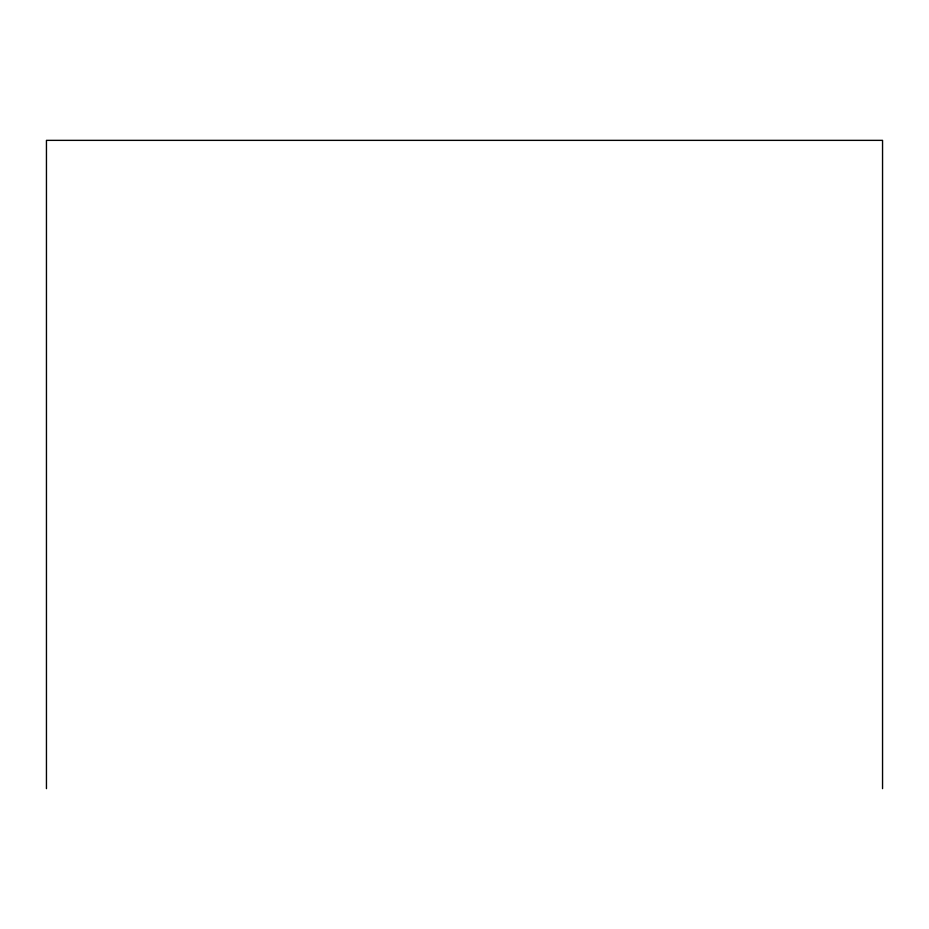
<?xml version="1.0" encoding="UTF-8"?>
<svg xmlns="http://www.w3.org/2000/svg" width="929" height="929" viewBox="0 0 929 929"><rect width="100%" height="100%" fill="white"/><g stroke="black" fill="none" stroke-linecap="round" stroke-linejoin="round"><path stroke-width="1.39" d="M882.55 788.64L882.55 140.36L46.45 140.36L46.45 788.64"/></g></svg>
